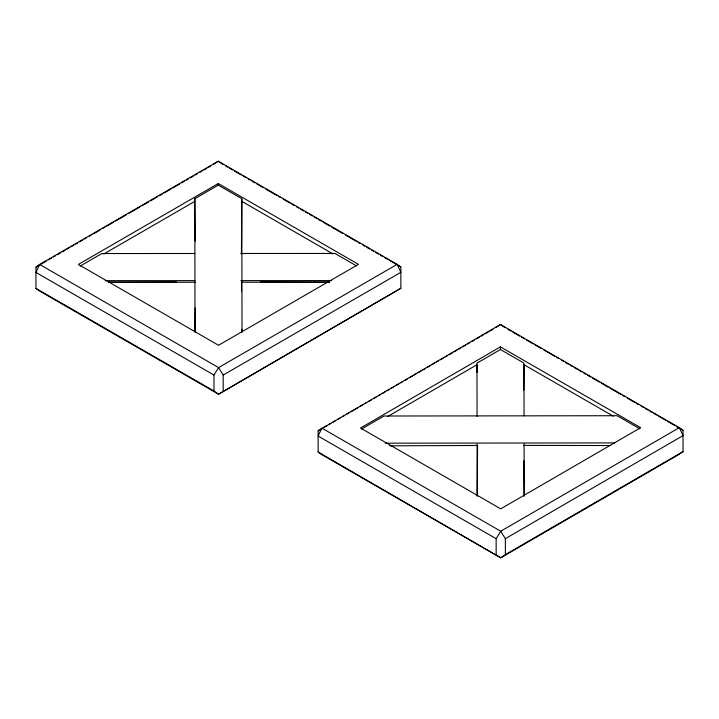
<?xml version="1.0" encoding="UTF-8"?>
<svg xmlns="http://www.w3.org/2000/svg" width="719" height="719" viewBox="0 0 719 719"><rect width="100%" height="100%" fill="white"/><g stroke="black" fill="none" stroke-linecap="round" stroke-linejoin="round"><path stroke-width="1.08" d="M35.959 288.4L35.959 267.126L39.644 264.457L218.243 161.191L397.167 264.34L400.851 267.001L400.851 288.283L218.567 394.21L39.635 291.06L35.959 288.4L213.965 391.019L218.567 394.21L400.851 288.283M195.2 241.036L194.804 198.705L218.279 185.134L218.279 183.534L358.466 264.358L218.54 345.264L78.344 264.448L218.279 183.534M213.965 391.019L213.965 375.057L218.576 367.607L397.167 264.34L400.86 272.321L223.187 375.057L223.178 391.019M241.431 254.247L241.8 198.687L218.279 185.134M195.047 331.486L195.208 307.975M477.209 496.236L477.569 445.465L389.608 445.816M523.792 390.066L523.971 364.686L613.244 416.148M496.155 554.628L496.146 538.684L500.739 531.233L679.338 427.643L683.023 430.295L683.05 451.568L679.365 454.219L500.766 557.809L321.842 454.66L318.158 452.008L318.131 430.735L500.415 324.494L679.338 427.643L683.032 435.615L505.358 538.675L505.376 554.619L500.766 557.809L318.158 452.008M213.633 164.381L218.243 161.191L222.845 164.381M495.804 327.684L500.415 324.494L505.017 327.675M318.131 430.735L322.013 428.479M323.954 427.356L326.866 425.666M328.808 424.543L330.749 423.419M332.69 422.287L335.602 420.597M337.544 419.474L340.455 417.784M342.397 416.661L344.347 415.528M346.288 414.405L349.2 412.715M351.142 411.592L357.936 407.646M359.877 406.523L362.789 404.833M364.731 403.71L366.672 402.577M368.613 401.454L371.525 399.764M373.467 398.641L376.388 396.951M378.329 395.818L380.27 394.695M382.211 393.572L385.123 391.882M387.065 390.75L389.006 389.626M390.947 388.503L393.859 386.813M395.801 385.69L398.712 384M400.654 382.868L402.595 381.744M404.536 380.621L407.448 378.931M409.399 377.799L416.193 373.862M418.134 372.73L421.046 371.04M422.988 369.917L424.929 368.793M426.87 367.67L429.782 365.98M431.724 364.848L434.636 363.158M436.577 362.034L438.518 360.911M440.459 359.779L443.38 358.089M445.322 356.966L447.263 355.842M449.204 354.71L452.116 353.02M454.057 351.897L456.969 350.207M458.911 349.083L460.852 347.96M462.793 346.828L465.705 345.138M467.647 344.015L469.588 342.891M471.529 341.759L474.441 340.069M476.391 338.946L479.303 337.256M481.245 336.132L483.186 335M485.127 333.877L488.039 332.187M489.981 331.064L492.892 329.374M500.442 346.873L360.516 428.03L500.703 508.854L640.638 427.688L500.442 346.873L500.451 349.533L476.976 363.149L477.056 416.4M361.459 429.081L383.991 416.013L617.118 415.726L639.775 428.785M387.865 416.418L476.976 364.74L477.056 372.469M505.376 554.619L683.05 451.568M35.959 267.126L46.636 260.943M48.577 259.82L51.489 258.139M53.431 257.016L55.372 255.892M57.313 254.769L60.225 253.088M62.167 251.965L65.078 250.284M67.02 249.16L68.961 248.037M70.911 246.914L73.823 245.224M75.765 244.101L77.706 242.986M79.647 241.863L82.559 240.173M84.5 239.05L86.442 237.926M89.354 236.245L91.295 235.122M93.236 233.999L100.031 230.071M102.943 228.381L104.884 227.258M106.834 226.143L113.629 222.207M115.57 221.084L126.247 214.909M129.159 213.228L139.837 207.054M141.787 205.931L148.581 202.003M150.523 200.88L157.317 196.943M159.258 195.82L162.17 194.139M164.112 193.016L170.906 189.088M172.848 187.965L179.651 184.037M181.592 182.914L184.504 181.224M186.446 180.101L188.387 178.977M190.328 177.863L193.24 176.173M195.182 175.05L197.123 173.926M200.035 172.245L201.976 171.122M203.917 169.999L206.829 168.318M208.771 167.194L210.721 166.071M80.222 266.021L101.819 253.537L194.885 253.501M103.761 254.014L194.804 201.365M176.461 282.028L108.542 282.243L195.388 282.234M385.159 443.183L614.925 442.904M240.829 253.483L334.946 253.456L356.588 265.931M105.226 280.662L194.894 280.635M240.847 280.617L331.63 280.59M241.467 282.216L329.428 282.19L260.395 282.001M523.792 445.403L610.44 445.546M225.766 166.062L227.707 167.185M229.649 168.309L232.57 169.99M234.52 171.113L241.323 175.032M243.274 176.155L246.186 177.836M248.136 178.959L250.077 180.083M252.027 181.206L254.939 182.887M256.89 184.01L262.723 187.371M265.644 189.052L276.339 195.226M278.289 196.341L280.23 197.464M283.151 199.145L289.964 203.073M291.905 204.196L293.855 205.319M296.767 207L298.718 208.124M300.659 209.238L303.58 210.928M305.521 212.042L307.471 213.166M309.413 214.289L312.334 215.97M314.275 217.093L316.225 218.217M318.166 219.34L321.087 221.021M323.029 222.135L329.841 226.063M331.792 227.186L342.487 233.351M345.408 235.041L356.103 241.207M358.053 242.33L359.994 243.444M362.915 245.134L364.857 246.249M366.807 247.372L369.719 249.053M371.669 250.176L373.61 251.299M375.561 252.423L378.482 254.104M380.423 255.227L382.364 256.341M384.314 257.465L387.235 259.146M389.177 260.269L395.989 264.197M397.931 265.32L400.851 267.001M507.938 329.356L510.858 331.037M512.8 332.16L519.612 336.088M521.554 337.202L524.475 338.892M526.416 340.006L533.228 343.934M535.17 345.057L541.012 348.418M543.924 350.099L554.628 356.273M556.569 357.388L558.519 358.511M561.44 360.192L563.381 361.315M565.332 362.439L568.244 364.12M570.194 365.243L572.135 366.366M574.086 367.49L576.998 369.171M578.948 370.294L581.86 371.975M583.81 373.089L585.751 374.213M587.702 375.336L590.614 377.017M592.564 378.14L599.376 382.068M601.318 383.191L608.13 387.11M610.072 388.233L620.776 394.398M622.717 395.522L624.667 396.645M627.579 398.326L634.392 402.254M636.333 403.377L638.283 404.491M641.195 406.181L643.146 407.296M645.087 408.419L648.008 410.1M649.949 411.223L651.899 412.347M653.841 413.47L656.762 415.151M658.712 416.274L665.515 420.193M667.466 421.316L674.269 425.244M676.22 426.367L683.023 430.295M500.451 349.533L523.971 363.086L524.052 415.888M241.8 201.347L333.005 253.933M213.965 375.057L35.959 272.438L39.644 264.457L218.576 367.607L223.187 375.057M496.146 538.684L318.14 436.065L321.815 428.084L500.739 531.233L505.358 538.675M523.792 460.861L524.151 496.173L524.097 443.974M241.467 281.947L241.557 291.168M241.944 329.23L241.97 331.468M477.101 444.135L477.182 495.706M241.8 198.687L242.006 332.169M194.804 198.705L195.02 332.178"/></g></svg>
